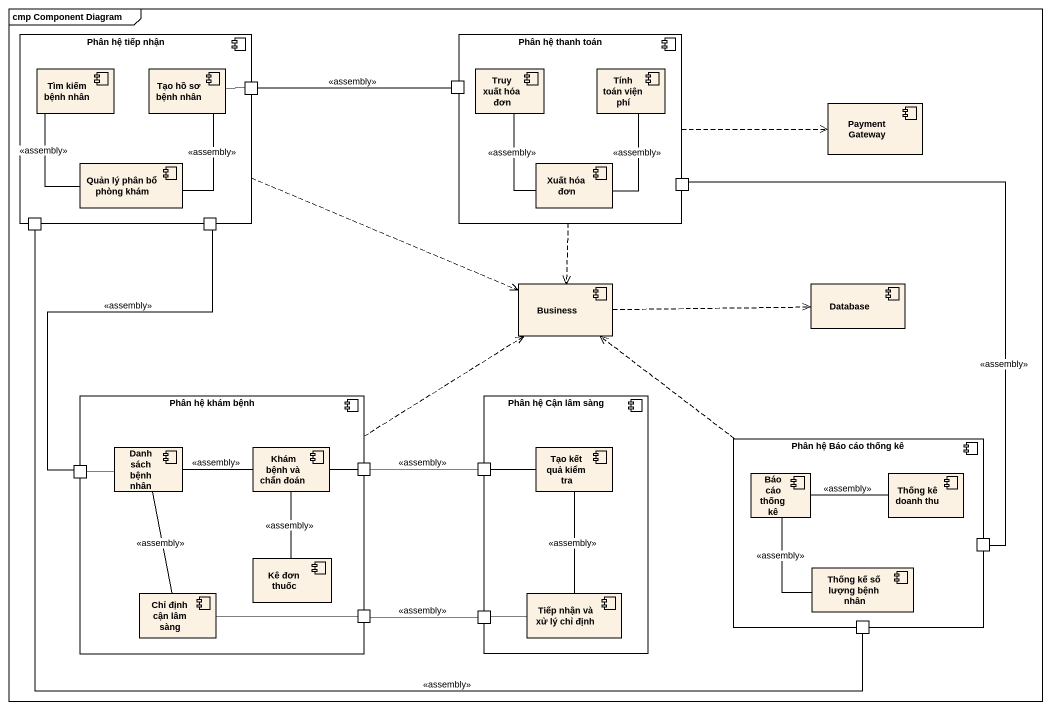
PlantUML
@startuml
mainframe cmp Component Diagram
component "Phân hệ tiếp nhận" as Phân_hệ_tiếp_nhận {
  component "Tìm kiếm bệnh nhân" as Tìm_kiếm_bệnh_nhân
  component "Tạo hồ sơ bệnh nhân" as Tạo_hồ_sơ_bệnh_nhân
  port " " as port1
  component "Quản lý phân bổ phòng khám" as Quản_lý_phân_bổ_phòng_khám
  port " " as port4
  port " " as port5
}
component "Phân hệ thanh toán" as Phân_hệ_thanh_toán {
  port " " as port2
  component "Truy xuất hóa đơn" as Truy_xuất_hóa_đơn
  component "Tính toán viện phí" as Tính_toán_viện_phí
  component "Xuất hóa đơn" as Xuất_hóa_đơn
  port " " as port3
}
component "Payment Gateway" as Payment_Gateway
component Business
component "Database" as Database_
component "Phân hệ khám bệnh" as Phân_hệ_khám_bệnh {
  port " " as port6
  component "Danh sách bệnh nhân" as Danh_sách_bệnh_nhân
  component "Khám bệnh và chẩn đoán" as Khám_bệnh_và_chẩn_đoán
  port " " as port7
  component "Kê đơn thuốc" as Kê_đơn_thuốc
  component "Chỉ định cận lâm sàng" as Chỉ_định_cận_lâm_sàng
  port " " as port10
}
component "Phân hệ Cận lâm sàng" as Phân_hệ_Cận_lâm_sàng {
  port " " as port8
  component "Tạo kết quả kiểm tra" as Tạo_kết_quả_kiểm_tra
  component "Tiếp nhận và xử lý chỉ định" as Tiếp_nhận_và_xử_lý_chỉ_định
  port " " as port11
}
component "Phân hệ Báo cáo thống kê" as Phân_hệ_Báo_cáo_thống_kê {
  component "Báo cáo thống kê" as Báo_cáo_thống_kê
  component "Thống kê doanh thu" as Thống_kê_doanh_thu
  port " " as port9
  component "Thống kế số lượng bệnh nhân" as Thống_kế_số_lượng_bệnh_nhân
  port " " as port12
}
Phân_hệ_tiếp_nhận .right.> Business
Phân_hệ_thanh_toán .right.> Payment_Gateway
Phân_hệ_thanh_toán ..> Business
Tạo_hồ_sơ_bệnh_nhân -right- port1
port2 -left- port1 : <<assembly>>
Quản_lý_phân_bổ_phòng_khám -up- Tìm_kiếm_bệnh_nhân : <<assembly>>
Quản_lý_phân_bổ_phòng_khám -up- Tạo_hồ_sơ_bệnh_nhân : <<assembly>>
Xuất_hóa_đơn -up- Truy_xuất_hóa_đơn : <<assembly>>
Xuất_hóa_đơn -up- Tính_toán_viện_phí : <<assembly>>
port5 -- port6 : <<assembly>>
Business .right.> Database_
Phân_hệ_khám_bệnh .up.> Business
Phân_hệ_Báo_cáo_thống_kê .up.> Business
port6 -right- Danh_sách_bệnh_nhân
Khám_bệnh_và_chẩn_đoán -left- Danh_sách_bệnh_nhân : <<assembly>>
Khám_bệnh_và_chẩn_đoán -right- port7
port7 -right- port8 : <<assembly>>
port8 -right- Tạo_kết_quả_kiểm_tra
Tạo_kết_quả_kiểm_tra -- Tiếp_nhận_và_xử_lý_chỉ_định : <<assembly>>
Thống_kê_doanh_thu -left- Báo_cáo_thống_kê : <<assembly>>
Kê_đơn_thuốc -up- Khám_bệnh_và_chẩn_đoán : <<assembly>>
port9 -up- port3 : <<assembly>>
Chỉ_định_cận_lâm_sàng -up- Danh_sách_bệnh_nhân : <<assembly>>
Chỉ_định_cận_lâm_sàng -right- port10
Thống_kế_số_lượng_bệnh_nhân -up- Báo_cáo_thống_kê : <<assembly>>
port11 -right- Tiếp_nhận_và_xử_lý_chỉ_định
port11 -left- port10 : <<assembly>>
port12 -left- port4 : <<assembly>>
@enduml
